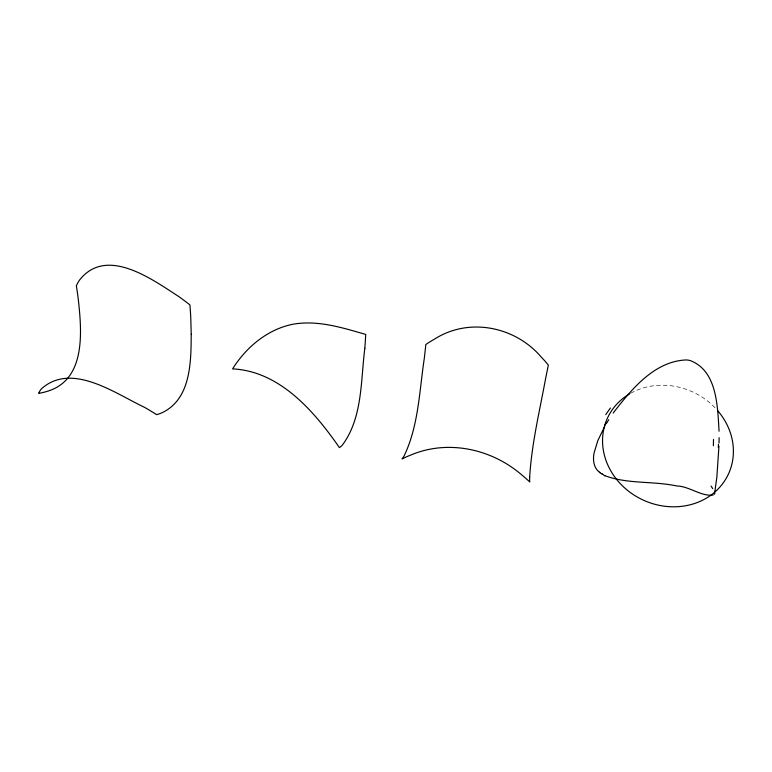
<?xml version="1.0" encoding="UTF-8"?>
<svg xmlns="http://www.w3.org/2000/svg" width="772" height="772" viewBox="0 0 772 772"><rect width="100%" height="100%" fill="white"/><g stroke="black" fill="none" stroke-linecap="round" stroke-linejoin="round"><path stroke-width="0.58" stroke-dasharray="3.86 2.9" d="M630.811 393.18A66.643 59.454 24.9 0 1 716.271 409.063"/><path stroke-width="1.16" d="M719.108 437.676L719.031 442.993M718.944 446.187L716.86 477.125L714.756 492.304M714.476 493.067L714.071 493.926M604.746 426.405L597.789 440.648L594.083 452.923A13.549 4.101 -75.4 0 0 593.629 456.165C593.021 461.704 594.382 467.793 598.667 471.624M606.416 423.519L608.77 419.688M613.209 413.02C631.274 389.551 654.318 361.103 686.385 359.935A15.131 8.965 2.3 0 1 690.264 360.572C717.391 370.917 717.516 406.805 719.07 431.21M713.241 495.026C701.43 496.743 689.473 486.399 677.102 485.974A15.816 1.805 9 0 0 673.049 485.26C650.478 481.168 626.661 483.851 604.939 475.697M601.996 474.143L599.844 472.638M717.796 410.791A66.643 59.454 24.9 0 1 708.976 496.521A66.643 59.454 24.9 0 1 615.863 478.437A66.643 59.454 24.9 0 1 629.875 393.71M718.433 444.334A137.223 26.769 -79.5 0 1 718.336 447.509M713.492 439.422A218.698 65.765 -73.9 0 1 713.367 445.733M605.759 414.632A218.756 136.48 84.6 0 1 610.469 407.992M604.515 425.893A136.837 69.306 -83.1 0 1 606.203 422.998M599.912 472.522A129.928 47.922 -62.4 0 1 598.754 471.47M604.823 475.861A204.233 75.386 -54.1 0 1 602.266 473.786M712.739 488.628A193.859 19.3 74.3 0 1 711.051 486.07M714.882 493.414A129.03 11.165 84.1 0 1 714.582 493.983M191.215 334.228C191.031 361.653 191.099 398.497 162.516 412.528A244.106 78.117 -83.5 0 1 156.591 414.622A222.664 56.453 17.5 0 0 144.615 407.365C115.25 393.585 71.825 361.692 41.437 388.798A218.129 62.715 14.2 0 0 38.6 393.324A241.038 104.046 -85.1 0 0 46.339 391.597C86.088 380.509 81.851 331.854 78.339 299.777A266.601 131.018 -76.3 0 0 76.351 285.833A209.473 79.805 14.9 0 1 79.584 280.014C106.507 245.805 152.238 279.377 178.872 296.622A213.873 72.066 19.3 0 1 189.931 304.911A270.596 98.662 -77.6 0 1 190.809 318.836L191.215 334.228M529.669 477.192L529.64 478.669A254.673 9.592 -79.7 0 0 529.746 481.979A218.939 64.172 13 0 0 522.229 475.32C492.025 448.899 447.885 439.104 410.424 455.2A230.789 66.469 8.6 0 0 402.029 458.925A250.929 21.355 -81 0 0 404.055 456.04C418.636 425.768 419.331 391.086 424.301 358.401A279.242 27.165 -79.5 0 0 425.826 344.524A221.226 84.331 7.2 0 1 434.192 339.323C468.739 316.964 515.281 326.402 541.404 357.253A210.177 81.591 13.2 0 1 548.352 365.108A283.893 12.246 -80.4 0 0 545.543 378.936C539.512 411.534 531.647 444.016 529.669 477.192M364.828 348.317C360.669 380.673 362.734 417.478 342.488 444.942A249.144 36.178 -81.6 0 1 339.448 447.635C314.339 411.466 279.937 371.197 232.594 368.881C245.998 347.439 267.102 329.634 292.26 324.365C317.195 319.704 341.977 327.598 365.725 334.43A277.003 45.924 -79.1 0 1 364.828 348.317"/></g></svg>
